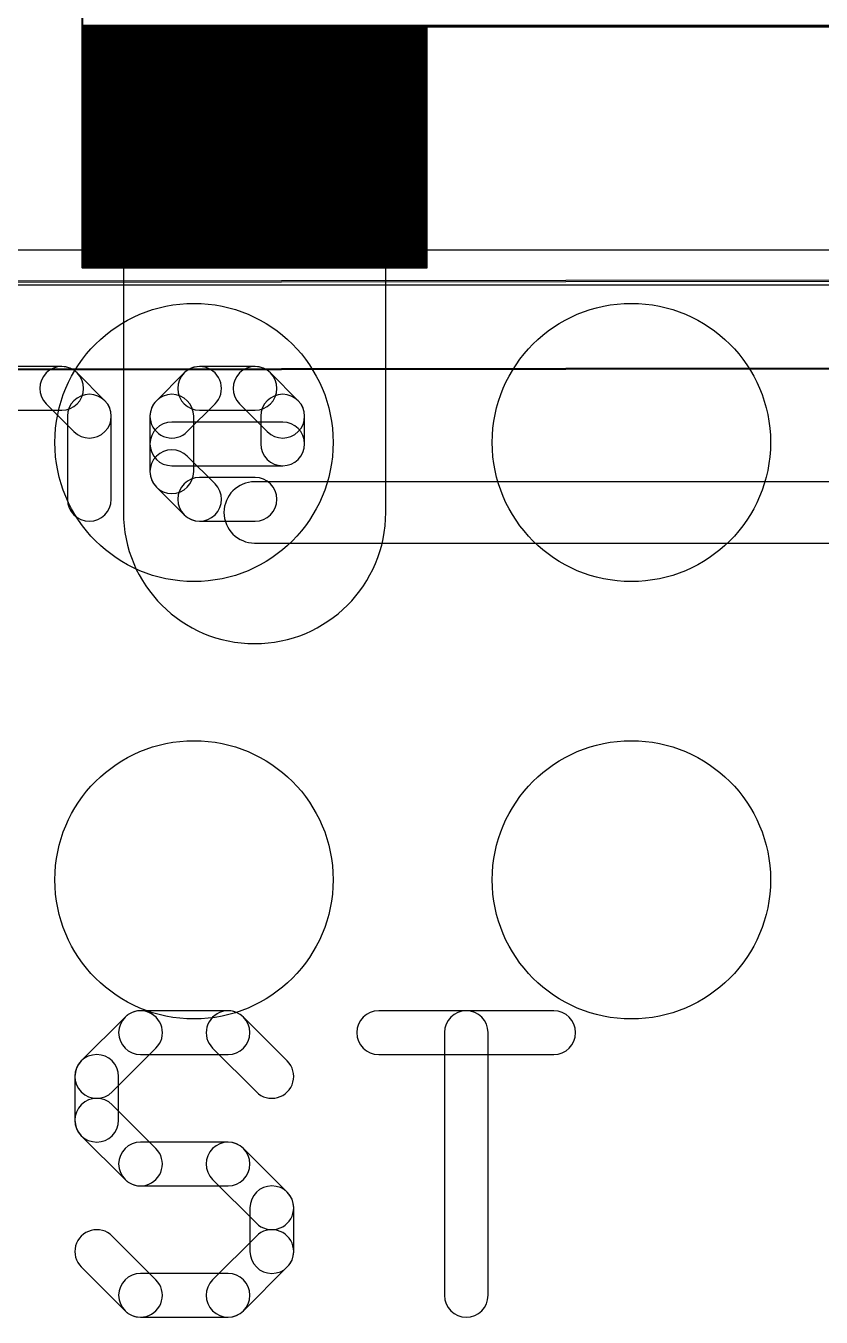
# Model space of a CAD drawing. Extents: x -21 to 88, y -12 to 76.
# Drawn here: x 38.542 to 40.851, y 30.297 to 34.047 of the extents above; entities that cross this region are included whole.
import ezdxf

# ---------------------------------------------------------------- set-up
doc = ezdxf.new("R2010")
doc.units = 0
for name, color, linetype in [('1', 22, 'CONTINUOUS'), ('16', 175, 'CONTINUOUS'), ('18', 82, 'CONTINUOUS'), ('21', 253, 'CONTINUOUS'), ('51', 253, 'CONTINUOUS')]:
    doc.layers.add(name, color=color, linetype=linetype)

# ---------------------------------------------------------------- blocks, each defined once
blk = doc.blocks.new('RECT')
blk.add_solid([(-0.5, -0.5), (0.5, -0.5), (-0.5, 0.5), (0.5, 0.5)])
blk = doc.blocks.new('ROUNDV')
blk.add_circle((0, 0), 0.5)

msp = doc.modelspace()

# ---------------------------------------------------------------- linework, layer by layer
at = {"layer": '1'}
for points in [[(38.7073, 33.345), (38.7073, 34.085, 1), (38.7047, 34.085), (38.7047, 33.345, 1)], [(38.706, 34.0449), (41.906, 34.0449, 1), (41.906, 34.0475), (38.706, 34.0475, 1)], [(38.706, 34.0373), (39.706, 34.0373, 1), (39.706, 34.0399), (38.706, 34.0399, 1)], [(38.706, 34.0322), (39.706, 34.0322, 1), (39.706, 34.0348), (38.706, 34.0348, 1)], [(38.706, 34.0246), (39.706, 34.0246, 1), (39.706, 34.0272), (38.706, 34.0272, 1)], [(38.706, 34.0195), (39.706, 34.0195, 1), (39.706, 34.0221), (38.706, 34.0221, 1)], [(38.706, 34.0119), (39.706, 34.0119, 1), (39.706, 34.0145), (38.706, 34.0145, 1)], [(38.706, 34.0424), (39.706, 34.0424, 1), (39.706, 34.0449), (38.706, 34.0449, 1)], [(38.706, 34.0399), (39.706, 34.0399, 1), (39.706, 34.0424), (38.706, 34.0424, 1)], [(38.706, 34.0348), (39.706, 34.0348, 1), (39.706, 34.0373), (38.706, 34.0373, 1)], [(38.706, 34.0297), (39.706, 34.0297, 1), (39.706, 34.0322), (38.706, 34.0322, 1)], [(38.706, 34.0272), (39.706, 34.0272, 1), (39.706, 34.0297), (38.706, 34.0297, 1)], [(38.706, 34.0221), (39.706, 34.0221, 1), (39.706, 34.0246), (38.706, 34.0246, 1)], [(38.706, 34.017), (39.706, 34.017, 1), (39.706, 34.0195), (38.706, 34.0195, 1)], [(38.706, 34.0145), (39.706, 34.0145, 1), (39.706, 34.017), (38.706, 34.017, 1)], [(38.706, 34.0094), (39.706, 34.0094, 1), (39.706, 34.0119), (38.706, 34.0119, 1)], [(40.906, 34.0463), (39.706, 34.0463, 1), (39.706, 34.0437), (40.906, 34.0437, 1)], [(39.7047, 34.045), (39.7047, 33.345, 1), (39.7073, 33.345), (39.7073, 34.045, 1)], [(38.706, 34.0068), (39.706, 34.0068, 1), (39.706, 34.0094), (38.706, 34.0094, 1)], [(38.706, 33.9992), (39.706, 33.9992, 1), (39.706, 34.0018), (38.706, 34.0018, 1)], [(38.706, 33.9941), (39.706, 33.9941, 1), (39.706, 33.9967), (38.706, 33.9967, 1)], [(38.706, 33.989), (39.706, 33.989, 1), (39.706, 33.9916), (38.706, 33.9916, 1)], [(38.706, 33.9814), (39.706, 33.9814, 1), (39.706, 33.984), (38.706, 33.984, 1)], [(38.706, 33.9763), (39.706, 33.9763, 1), (39.706, 33.9789), (38.706, 33.9789, 1)], [(38.706, 34.0043), (39.706, 34.0043, 1), (39.706, 34.0068), (38.706, 34.0068, 1)], [(38.706, 34.0018), (39.706, 34.0018, 1), (39.706, 34.0043), (38.706, 34.0043, 1)], [(38.706, 33.9967), (39.706, 33.9967, 1), (39.706, 33.9992), (38.706, 33.9992, 1)], [(38.706, 33.9916), (39.706, 33.9916, 1), (39.706, 33.9941), (38.706, 33.9941, 1)], [(38.706, 33.9865), (39.706, 33.9865, 1), (39.706, 33.989), (38.706, 33.989, 1)], [(38.706, 33.984), (39.706, 33.984, 1), (39.706, 33.9865), (38.706, 33.9865, 1)], [(38.706, 33.9789), (39.706, 33.9789, 1), (39.706, 33.9814), (38.706, 33.9814, 1)], [(38.706, 33.9738), (39.706, 33.9738, 1), (39.706, 33.9763), (38.706, 33.9763, 1)], [(38.706, 33.9687), (39.706, 33.9687, 1), (39.706, 33.9713), (38.706, 33.9713, 1)], [(38.706, 33.9636), (39.706, 33.9636, 1), (39.706, 33.9662), (38.706, 33.9662, 1)], [(38.706, 33.956), (39.706, 33.956, 1), (39.706, 33.9586), (38.706, 33.9586, 1)], [(38.706, 33.9509), (39.706, 33.9509, 1), (39.706, 33.9535), (38.706, 33.9535, 1)], [(38.706, 33.9433), (39.706, 33.9433, 1), (39.706, 33.9459), (38.706, 33.9459, 1)], [(38.706, 33.9382), (39.706, 33.9382, 1), (39.706, 33.9408), (38.706, 33.9408, 1)], [(38.706, 33.9713), (39.706, 33.9713, 1), (39.706, 33.9738), (38.706, 33.9738, 1)], [(38.706, 33.9662), (39.706, 33.9662, 1), (39.706, 33.9687), (38.706, 33.9687, 1)], [(38.706, 33.9611), (39.706, 33.9611, 1), (39.706, 33.9636), (38.706, 33.9636, 1)], [(38.706, 33.9586), (39.706, 33.9586, 1), (39.706, 33.9611), (38.706, 33.9611, 1)], [(38.706, 33.9535), (39.706, 33.9535, 1), (39.706, 33.956), (38.706, 33.956, 1)], [(38.706, 33.9484), (39.706, 33.9484, 1), (39.706, 33.9509), (38.706, 33.9509, 1)], [(38.706, 33.9459), (39.706, 33.9459, 1), (39.706, 33.9484), (38.706, 33.9484, 1)], [(38.706, 33.9408), (39.706, 33.9408, 1), (39.706, 33.9433), (38.706, 33.9433, 1)], [(38.706, 33.9357), (39.706, 33.9357, 1), (39.706, 33.9382), (38.706, 33.9382, 1)], [(39.587, 32.6338), (39.587, 33.575, 1), (38.825, 33.575), (38.825, 32.6338, 1)], [(38.706, 33.9306), (39.706, 33.9306, 1), (39.706, 33.9332), (38.706, 33.9332, 1)], [(38.706, 33.9255), (39.706, 33.9255, 1), (39.706, 33.9281), (38.706, 33.9281, 1)], [(38.706, 33.9179), (39.706, 33.9179, 1), (39.706, 33.9205), (38.706, 33.9205, 1)], [(38.706, 33.9128), (39.706, 33.9128, 1), (39.706, 33.9154), (38.706, 33.9154, 1)], [(38.706, 33.9077), (39.706, 33.9077, 1), (39.706, 33.9103), (38.706, 33.9103, 1)], [(38.706, 33.9001), (39.706, 33.9001, 1), (39.706, 33.9027), (38.706, 33.9027, 1)], [(38.706, 33.9332), (39.706, 33.9332, 1), (39.706, 33.9357), (38.706, 33.9357, 1)], [(38.706, 33.9281), (39.706, 33.9281, 1), (39.706, 33.9306), (38.706, 33.9306, 1)], [(38.706, 33.923), (39.706, 33.923, 1), (39.706, 33.9255), (38.706, 33.9255, 1)], [(38.706, 33.9205), (39.706, 33.9205, 1), (39.706, 33.923), (38.706, 33.923, 1)], [(38.706, 33.9154), (39.706, 33.9154, 1), (39.706, 33.9179), (38.706, 33.9179, 1)], [(38.706, 33.9103), (39.706, 33.9103, 1), (39.706, 33.9128), (38.706, 33.9128, 1)], [(38.706, 33.9052), (39.706, 33.9052, 1), (39.706, 33.9077), (38.706, 33.9077, 1)], [(38.706, 33.9027), (39.706, 33.9027, 1), (39.706, 33.9052), (38.706, 33.9052, 1)], [(38.706, 33.8976), (39.706, 33.8976, 1), (39.706, 33.9001), (38.706, 33.9001, 1)], [(38.706, 33.895), (39.706, 33.895, 1), (39.706, 33.8976), (38.706, 33.8976, 1)], [(38.706, 33.8874), (39.706, 33.8874, 1), (39.706, 33.89), (38.706, 33.89, 1)], [(38.706, 33.8823), (39.706, 33.8823, 1), (39.706, 33.8849), (38.706, 33.8849, 1)], [(38.706, 33.8747), (39.706, 33.8747, 1), (39.706, 33.8773), (38.706, 33.8773, 1)], [(38.706, 33.8696), (39.706, 33.8696, 1), (39.706, 33.8722), (38.706, 33.8722, 1)], [(38.706, 33.862), (39.706, 33.862, 1), (39.706, 33.8646), (38.706, 33.8646, 1)], [(38.706, 33.8925), (39.706, 33.8925, 1), (39.706, 33.895), (38.706, 33.895, 1)], [(38.706, 33.89), (39.706, 33.89, 1), (39.706, 33.8925), (38.706, 33.8925, 1)], [(38.706, 33.8849), (39.706, 33.8849, 1), (39.706, 33.8874), (38.706, 33.8874, 1)], [(38.706, 33.8798), (39.706, 33.8798, 1), (39.706, 33.8823), (38.706, 33.8823, 1)], [(38.706, 33.8773), (39.706, 33.8773, 1), (39.706, 33.8798), (38.706, 33.8798, 1)], [(38.706, 33.8722), (39.706, 33.8722, 1), (39.706, 33.8747), (38.706, 33.8747, 1)], [(38.706, 33.8671), (39.706, 33.8671, 1), (39.706, 33.8696), (38.706, 33.8696, 1)], [(38.706, 33.8646), (39.706, 33.8646, 1), (39.706, 33.8671), (38.706, 33.8671, 1)], [(38.706, 33.8595), (39.706, 33.8595, 1), (39.706, 33.862), (38.706, 33.862, 1)], [(38.706, 33.8569), (39.706, 33.8569, 1), (39.706, 33.8595), (38.706, 33.8595, 1)], [(38.706, 33.8493), (39.706, 33.8493, 1), (39.706, 33.8519), (38.706, 33.8519, 1)], [(38.706, 33.8442), (39.706, 33.8442, 1), (39.706, 33.8468), (38.706, 33.8468, 1)], [(38.706, 33.8366), (39.706, 33.8366, 1), (39.706, 33.8392), (38.706, 33.8392, 1)], [(38.706, 33.8315), (39.706, 33.8315, 1), (39.706, 33.8341), (38.706, 33.8341, 1)], [(38.706, 33.8264), (39.706, 33.8264, 1), (39.706, 33.829), (38.706, 33.829, 1)], [(38.706, 33.8544), (39.706, 33.8544, 1), (39.706, 33.8569), (38.706, 33.8569, 1)], [(38.706, 33.8519), (39.706, 33.8519, 1), (39.706, 33.8544), (38.706, 33.8544, 1)], [(38.706, 33.8468), (39.706, 33.8468, 1), (39.706, 33.8493), (38.706, 33.8493, 1)], [(38.706, 33.8417), (39.706, 33.8417, 1), (39.706, 33.8442), (38.706, 33.8442, 1)], [(38.706, 33.8392), (39.706, 33.8392, 1), (39.706, 33.8417), (38.706, 33.8417, 1)], [(38.706, 33.8341), (39.706, 33.8341, 1), (39.706, 33.8366), (38.706, 33.8366, 1)], [(38.706, 33.829), (39.706, 33.829, 1), (39.706, 33.8315), (38.706, 33.8315, 1)], [(38.706, 33.8239), (39.706, 33.8239, 1), (39.706, 33.8264), (38.706, 33.8264, 1)], [(38.706, 33.8188), (39.706, 33.8188, 1), (39.706, 33.8214), (38.706, 33.8214, 1)], [(38.706, 33.8137), (39.706, 33.8137, 1), (39.706, 33.8163), (38.706, 33.8163, 1)], [(38.706, 33.8061), (39.706, 33.8061, 1), (39.706, 33.8087), (38.706, 33.8087, 1)], [(38.706, 33.801), (39.706, 33.801, 1), (39.706, 33.8036), (38.706, 33.8036, 1)], [(38.706, 33.7934), (39.706, 33.7934, 1), (39.706, 33.796), (38.706, 33.796, 1)], [(38.706, 33.7883), (39.706, 33.7883, 1), (39.706, 33.7909), (38.706, 33.7909, 1)], [(38.706, 33.8214), (39.706, 33.8214, 1), (39.706, 33.8239), (38.706, 33.8239, 1)], [(38.706, 33.8163), (39.706, 33.8163, 1), (39.706, 33.8188), (38.706, 33.8188, 1)], [(38.706, 33.8112), (39.706, 33.8112, 1), (39.706, 33.8137), (38.706, 33.8137, 1)], [(38.706, 33.8087), (39.706, 33.8087, 1), (39.706, 33.8112), (38.706, 33.8112, 1)], [(38.706, 33.8036), (39.706, 33.8036, 1), (39.706, 33.8061), (38.706, 33.8061, 1)], [(38.706, 33.7985), (39.706, 33.7985, 1), (39.706, 33.801), (38.706, 33.801, 1)], [(38.706, 33.796), (39.706, 33.796, 1), (39.706, 33.7985), (38.706, 33.7985, 1)], [(38.706, 33.7909), (39.706, 33.7909, 1), (39.706, 33.7934), (38.706, 33.7934, 1)], [(38.706, 33.7858), (39.706, 33.7858, 1), (39.706, 33.7883), (38.706, 33.7883, 1)], [(38.706, 33.7807), (39.706, 33.7807, 1), (39.706, 33.7833), (38.706, 33.7833, 1)], [(38.706, 33.7756), (39.706, 33.7756, 1), (39.706, 33.7782), (38.706, 33.7782, 1)], [(38.706, 33.768), (39.706, 33.768, 1), (39.706, 33.7706), (38.706, 33.7706, 1)], [(38.706, 33.7629), (39.706, 33.7629, 1), (39.706, 33.7655), (38.706, 33.7655, 1)], [(38.706, 33.7553), (39.706, 33.7553, 1), (39.706, 33.7579), (38.706, 33.7579, 1)], [(38.706, 33.7502), (39.706, 33.7502, 1), (39.706, 33.7528), (38.706, 33.7528, 1)], [(38.706, 33.7833), (39.706, 33.7833, 1), (39.706, 33.7858), (38.706, 33.7858, 1)], [(38.706, 33.7782), (39.706, 33.7782, 1), (39.706, 33.7807), (38.706, 33.7807, 1)], [(38.706, 33.7731), (39.706, 33.7731, 1), (39.706, 33.7756), (38.706, 33.7756, 1)], [(38.706, 33.7706), (39.706, 33.7706, 1), (39.706, 33.7731), (38.706, 33.7731, 1)], [(38.706, 33.7655), (39.706, 33.7655, 1), (39.706, 33.768), (38.706, 33.768, 1)], [(38.706, 33.7604), (39.706, 33.7604, 1), (39.706, 33.7629), (38.706, 33.7629, 1)], [(38.706, 33.7579), (39.706, 33.7579, 1), (39.706, 33.7604), (38.706, 33.7604, 1)], [(38.706, 33.7528), (39.706, 33.7528, 1), (39.706, 33.7553), (38.706, 33.7553, 1)], [(38.706, 33.7477), (39.706, 33.7477, 1), (39.706, 33.7502), (38.706, 33.7502, 1)], [(38.706, 33.7451), (39.706, 33.7451, 1), (39.706, 33.7477), (38.706, 33.7477, 1)], [(38.706, 33.7375), (39.706, 33.7375, 1), (39.706, 33.7401), (38.706, 33.7401, 1)], [(38.706, 33.7324), (39.706, 33.7324, 1), (39.706, 33.735), (38.706, 33.735, 1)], [(38.706, 33.7248), (39.706, 33.7248, 1), (39.706, 33.7274), (38.706, 33.7274, 1)], [(38.706, 33.7197), (39.706, 33.7197, 1), (39.706, 33.7223), (38.706, 33.7223, 1)], [(38.706, 33.7121), (39.706, 33.7121, 1), (39.706, 33.7147), (38.706, 33.7147, 1)], [(38.706, 33.7426), (39.706, 33.7426, 1), (39.706, 33.7451), (38.706, 33.7451, 1)], [(38.706, 33.7401), (39.706, 33.7401, 1), (39.706, 33.7426), (38.706, 33.7426, 1)], [(38.706, 33.735), (39.706, 33.735, 1), (39.706, 33.7375), (38.706, 33.7375, 1)], [(38.706, 33.7299), (39.706, 33.7299, 1), (39.706, 33.7324), (38.706, 33.7324, 1)], [(38.706, 33.7274), (39.706, 33.7274, 1), (39.706, 33.7299), (38.706, 33.7299, 1)], [(38.706, 33.7223), (39.706, 33.7223, 1), (39.706, 33.7248), (38.706, 33.7248, 1)], [(38.706, 33.7172), (39.706, 33.7172, 1), (39.706, 33.7197), (38.706, 33.7197, 1)], [(38.706, 33.7147), (39.706, 33.7147, 1), (39.706, 33.7172), (38.706, 33.7172, 1)], [(38.706, 33.7096), (39.706, 33.7096, 1), (39.706, 33.7121), (38.706, 33.7121, 1)], [(38.706, 33.707), (39.706, 33.707, 1), (39.706, 33.7096), (38.706, 33.7096, 1)], [(38.706, 33.6994), (39.706, 33.6994, 1), (39.706, 33.702), (38.706, 33.702, 1)], [(38.706, 33.6943), (39.706, 33.6943, 1), (39.706, 33.6969), (38.706, 33.6969, 1)], [(38.706, 33.6867), (39.706, 33.6867, 1), (39.706, 33.6893), (38.706, 33.6893, 1)], [(38.706, 33.6816), (39.706, 33.6816, 1), (39.706, 33.6842), (38.706, 33.6842, 1)], [(38.706, 33.674), (39.706, 33.674, 1), (39.706, 33.6766), (38.706, 33.6766, 1)], [(38.706, 33.7045), (39.706, 33.7045, 1), (39.706, 33.707), (38.706, 33.707, 1)], [(38.706, 33.702), (39.706, 33.702, 1), (39.706, 33.7045), (38.706, 33.7045, 1)], [(38.706, 33.6969), (39.706, 33.6969, 1), (39.706, 33.6994), (38.706, 33.6994, 1)], [(38.706, 33.6918), (39.706, 33.6918, 1), (39.706, 33.6943), (38.706, 33.6943, 1)], [(38.706, 33.6893), (39.706, 33.6893, 1), (39.706, 33.6918), (38.706, 33.6918, 1)], [(38.706, 33.6842), (39.706, 33.6842, 1), (39.706, 33.6867), (38.706, 33.6867, 1)], [(38.706, 33.6791), (39.706, 33.6791, 1), (39.706, 33.6816), (38.706, 33.6816, 1)], [(38.706, 33.6766), (39.706, 33.6766, 1), (39.706, 33.6791), (38.706, 33.6791, 1)], [(38.706, 33.6689), (39.706, 33.6689, 1), (39.706, 33.6715), (38.706, 33.6715, 1)], [(38.706, 33.6638), (39.706, 33.6638, 1), (39.706, 33.6664), (38.706, 33.6664, 1)], [(38.706, 33.6562), (39.706, 33.6562, 1), (39.706, 33.6588), (38.706, 33.6588, 1)], [(38.706, 33.6511), (39.706, 33.6511, 1), (39.706, 33.6537), (38.706, 33.6537, 1)], [(38.706, 33.6435), (39.706, 33.6435, 1), (39.706, 33.6461), (38.706, 33.6461, 1)], [(38.706, 33.6384), (39.706, 33.6384, 1), (39.706, 33.641), (38.706, 33.641, 1)], [(38.706, 33.6715), (39.706, 33.6715, 1), (39.706, 33.674), (38.706, 33.674, 1)], [(38.706, 33.6664), (39.706, 33.6664, 1), (39.706, 33.6689), (38.706, 33.6689, 1)], [(38.706, 33.6613), (39.706, 33.6613, 1), (39.706, 33.6638), (38.706, 33.6638, 1)], [(38.706, 33.6588), (39.706, 33.6588, 1), (39.706, 33.6613), (38.706, 33.6613, 1)], [(38.706, 33.6537), (39.706, 33.6537, 1), (39.706, 33.6562), (38.706, 33.6562, 1)], [(38.706, 33.6486), (39.706, 33.6486, 1), (39.706, 33.6511), (38.706, 33.6511, 1)], [(38.706, 33.6461), (39.706, 33.6461, 1), (39.706, 33.6486), (38.706, 33.6486, 1)], [(38.706, 33.641), (39.706, 33.641, 1), (39.706, 33.6435), (38.706, 33.6435, 1)], [(38.706, 33.6359), (39.706, 33.6359, 1), (39.706, 33.6384), (38.706, 33.6384, 1)], [(38.706, 33.6308), (39.706, 33.6308, 1), (39.706, 33.6334), (38.706, 33.6334, 1)], [(38.706, 33.6257), (39.706, 33.6257, 1), (39.706, 33.6283), (38.706, 33.6283, 1)], [(38.706, 33.6181), (39.706, 33.6181, 1), (39.706, 33.6207), (38.706, 33.6207, 1)], [(38.706, 33.613), (39.706, 33.613, 1), (39.706, 33.6156), (38.706, 33.6156, 1)], [(38.706, 33.6054), (39.706, 33.6054, 1), (39.706, 33.608), (38.706, 33.608, 1)], [(38.706, 33.6003), (39.706, 33.6003, 1), (39.706, 33.6029), (38.706, 33.6029, 1)], [(38.706, 33.6334), (39.706, 33.6334, 1), (39.706, 33.6359), (38.706, 33.6359, 1)], [(38.706, 33.6283), (39.706, 33.6283, 1), (39.706, 33.6308), (38.706, 33.6308, 1)], [(38.706, 33.6232), (39.706, 33.6232, 1), (39.706, 33.6257), (38.706, 33.6257, 1)], [(38.706, 33.6207), (39.706, 33.6207, 1), (39.706, 33.6232), (38.706, 33.6232, 1)], [(38.706, 33.6156), (39.706, 33.6156, 1), (39.706, 33.6181), (38.706, 33.6181, 1)], [(38.706, 33.6105), (39.706, 33.6105, 1), (39.706, 33.613), (38.706, 33.613, 1)], [(38.706, 33.608), (39.706, 33.608, 1), (39.706, 33.6105), (38.706, 33.6105, 1)], [(38.706, 33.6029), (39.706, 33.6029, 1), (39.706, 33.6054), (38.706, 33.6054, 1)], [(38.706, 33.5978), (39.706, 33.5978, 1), (39.706, 33.6003), (38.706, 33.6003, 1)], [(38.706, 33.5927), (39.706, 33.5927, 1), (39.706, 33.5953), (38.706, 33.5953, 1)], [(38.706, 33.5876), (39.706, 33.5876, 1), (39.706, 33.5902), (38.706, 33.5902, 1)], [(38.706, 33.5825), (39.706, 33.5825, 1), (39.706, 33.5851), (38.706, 33.5851, 1)], [(38.706, 33.5749), (39.706, 33.5749, 1), (39.706, 33.5775), (38.706, 33.5775, 1)], [(38.706, 33.5698), (39.706, 33.5698, 1), (39.706, 33.5724), (38.706, 33.5724, 1)], [(38.706, 33.5622), (39.706, 33.5622, 1), (39.706, 33.5648), (38.706, 33.5648, 1)], [(38.706, 33.5953), (39.706, 33.5953, 1), (39.706, 33.5978), (38.706, 33.5978, 1)], [(38.706, 33.5902), (39.706, 33.5902, 1), (39.706, 33.5927), (38.706, 33.5927, 1)], [(38.706, 33.5851), (39.706, 33.5851, 1), (39.706, 33.5876), (38.706, 33.5876, 1)], [(38.706, 33.58), (39.706, 33.58, 1), (39.706, 33.5825), (38.706, 33.5825, 1)], [(38.706, 33.5775), (39.706, 33.5775, 1), (39.706, 33.58), (38.706, 33.58, 1)], [(38.706, 33.5724), (39.706, 33.5724, 1), (39.706, 33.5749), (38.706, 33.5749, 1)], [(38.706, 33.5673), (39.706, 33.5673, 1), (39.706, 33.5698), (38.706, 33.5698, 1)], [(38.706, 33.5648), (39.706, 33.5648, 1), (39.706, 33.5673), (38.706, 33.5673, 1)], [(38.706, 33.5597), (39.706, 33.5597, 1), (39.706, 33.5622), (38.706, 33.5622, 1)], [(38.706, 33.5571), (39.706, 33.5571, 1), (39.706, 33.5597), (38.706, 33.5597, 1)], [(38.706, 33.5495), (39.706, 33.5495, 1), (39.706, 33.5521), (38.706, 33.5521, 1)], [(38.706, 33.5444), (39.706, 33.5444, 1), (39.706, 33.547), (38.706, 33.547, 1)], [(38.706, 33.5368), (39.706, 33.5368, 1), (39.706, 33.5394), (38.706, 33.5394, 1)], [(38.706, 33.5317), (39.706, 33.5317, 1), (39.706, 33.5343), (38.706, 33.5343, 1)], [(38.706, 33.5241), (39.706, 33.5241, 1), (39.706, 33.5267), (38.706, 33.5267, 1)], [(38.706, 33.5546), (39.706, 33.5546, 1), (39.706, 33.5571), (38.706, 33.5571, 1)], [(38.706, 33.5521), (39.706, 33.5521, 1), (39.706, 33.5546), (38.706, 33.5546, 1)], [(38.706, 33.547), (39.706, 33.547, 1), (39.706, 33.5495), (38.706, 33.5495, 1)], [(38.706, 33.5419), (39.706, 33.5419, 1), (39.706, 33.5444), (38.706, 33.5444, 1)], [(38.706, 33.5394), (39.706, 33.5394, 1), (39.706, 33.5419), (38.706, 33.5419, 1)], [(38.706, 33.5343), (39.706, 33.5343, 1), (39.706, 33.5368), (38.706, 33.5368, 1)], [(38.706, 33.5292), (39.706, 33.5292, 1), (39.706, 33.5317), (38.706, 33.5317, 1)], [(38.706, 33.5267), (39.706, 33.5267, 1), (39.706, 33.5292), (38.706, 33.5292, 1)], [(38.706, 33.519), (39.706, 33.519, 1), (39.706, 33.5216), (38.706, 33.5216, 1)], [(38.706, 33.5114), (39.706, 33.5114, 1), (39.706, 33.514), (38.706, 33.514, 1)], [(38.706, 33.5063), (39.706, 33.5063, 1), (39.706, 33.5089), (38.706, 33.5089, 1)], [(38.706, 33.5012), (39.706, 33.5012, 1), (39.706, 33.5038), (38.706, 33.5038, 1)], [(38.706, 33.4936), (39.706, 33.4936, 1), (39.706, 33.4962), (38.706, 33.4962, 1)], [(38.706, 33.4885), (39.706, 33.4885, 1), (39.706, 33.4911), (38.706, 33.4911, 1)], [(38.706, 33.5216), (39.706, 33.5216, 1), (39.706, 33.5241), (38.706, 33.5241, 1)], [(38.706, 33.5165), (39.706, 33.5165, 1), (39.706, 33.519), (38.706, 33.519, 1)], [(38.706, 33.514), (39.706, 33.514, 1), (39.706, 33.5165), (38.706, 33.5165, 1)], [(38.706, 33.5089), (39.706, 33.5089, 1), (39.706, 33.5114), (38.706, 33.5114, 1)], [(38.706, 33.5038), (39.706, 33.5038, 1), (39.706, 33.5063), (38.706, 33.5063, 1)], [(38.706, 33.4987), (39.706, 33.4987, 1), (39.706, 33.5012), (38.706, 33.5012, 1)], [(38.706, 33.4962), (39.706, 33.4962, 1), (39.706, 33.4987), (38.706, 33.4987, 1)], [(38.706, 33.4911), (39.706, 33.4911, 1), (39.706, 33.4936), (38.706, 33.4936, 1)], [(38.706, 33.486), (39.706, 33.486, 1), (39.706, 33.4885), (38.706, 33.4885, 1)], [(38.706, 33.4809), (39.706, 33.4809, 1), (39.706, 33.4835), (38.706, 33.4835, 1)], [(38.706, 33.4758), (39.706, 33.4758, 1), (39.706, 33.4784), (38.706, 33.4784, 1)], [(38.706, 33.4682), (39.706, 33.4682, 1), (39.706, 33.4708), (38.706, 33.4708, 1)], [(38.706, 33.4631), (39.706, 33.4631, 1), (39.706, 33.4657), (38.706, 33.4657, 1)], [(38.706, 33.4555), (39.706, 33.4555, 1), (39.706, 33.4581), (38.706, 33.4581, 1)], [(38.706, 33.4504), (39.706, 33.4504, 1), (39.706, 33.453), (38.706, 33.453, 1)], [(38.706, 33.4835), (39.706, 33.4835, 1), (39.706, 33.486), (38.706, 33.486, 1)], [(38.706, 33.4784), (39.706, 33.4784, 1), (39.706, 33.4809), (38.706, 33.4809, 1)], [(38.706, 33.4733), (39.706, 33.4733, 1), (39.706, 33.4758), (38.706, 33.4758, 1)], [(38.706, 33.4708), (39.706, 33.4708, 1), (39.706, 33.4733), (38.706, 33.4733, 1)], [(38.706, 33.4657), (39.706, 33.4657, 1), (39.706, 33.4682), (38.706, 33.4682, 1)], [(38.706, 33.4606), (39.706, 33.4606, 1), (39.706, 33.4631), (38.706, 33.4631, 1)], [(38.706, 33.4581), (39.706, 33.4581, 1), (39.706, 33.4606), (38.706, 33.4606, 1)], [(38.706, 33.453), (39.706, 33.453, 1), (39.706, 33.4555), (38.706, 33.4555, 1)], [(38.706, 33.4479), (39.706, 33.4479, 1), (39.706, 33.4504), (38.706, 33.4504, 1)], [(38.706, 33.4428), (39.706, 33.4428, 1), (39.706, 33.4454), (38.706, 33.4454, 1)], [(38.706, 33.4377), (39.706, 33.4377, 1), (39.706, 33.4403), (38.706, 33.4403, 1)], [(38.706, 33.4301), (39.706, 33.4301, 1), (39.706, 33.4327), (38.706, 33.4327, 1)], [(38.706, 33.425), (39.706, 33.425, 1), (39.706, 33.4276), (38.706, 33.4276, 1)], [(38.706, 33.4199), (39.706, 33.4199, 1), (39.706, 33.4225), (38.706, 33.4225, 1)], [(38.706, 33.4123), (39.706, 33.4123, 1), (39.706, 33.4149), (38.706, 33.4149, 1)], [(38.706, 33.4454), (39.706, 33.4454, 1), (39.706, 33.4479), (38.706, 33.4479, 1)], [(38.706, 33.4403), (39.706, 33.4403, 1), (39.706, 33.4428), (38.706, 33.4428, 1)], [(38.706, 33.4352), (39.706, 33.4352, 1), (39.706, 33.4377), (38.706, 33.4377, 1)], [(38.706, 33.4327), (39.706, 33.4327, 1), (39.706, 33.4352), (38.706, 33.4352, 1)], [(38.706, 33.4276), (39.706, 33.4276, 1), (39.706, 33.4301), (38.706, 33.4301, 1)], [(38.706, 33.4225), (39.706, 33.4225, 1), (39.706, 33.425), (38.706, 33.425, 1)], [(38.706, 33.4174), (39.706, 33.4174, 1), (39.706, 33.4199), (38.706, 33.4199, 1)], [(38.706, 33.4149), (39.706, 33.4149, 1), (39.706, 33.4174), (38.706, 33.4174, 1)], [(38.706, 33.4098), (39.706, 33.4098, 1), (39.706, 33.4123), (38.706, 33.4123, 1)], [(38.706, 33.4072), (39.706, 33.4072, 1), (39.706, 33.4098), (38.706, 33.4098, 1)], [(38.706, 33.3996), (39.706, 33.3996, 1), (39.706, 33.4022), (38.706, 33.4022, 1)], [(38.706, 33.3945), (39.706, 33.3945, 1), (39.706, 33.3971), (38.706, 33.3971, 1)], [(38.706, 33.3869), (39.706, 33.3869, 1), (39.706, 33.3895), (38.706, 33.3895, 1)], [(38.706, 33.3818), (39.706, 33.3818, 1), (39.706, 33.3844), (38.706, 33.3844, 1)], [(38.706, 33.3742), (39.706, 33.3742, 1), (39.706, 33.3768), (38.706, 33.3768, 1)], [(38.706, 33.4047), (39.706, 33.4047, 1), (39.706, 33.4072), (38.706, 33.4072, 1)], [(38.706, 33.4022), (39.706, 33.4022, 1), (39.706, 33.4047), (38.706, 33.4047, 1)], [(38.706, 33.3971), (39.706, 33.3971, 1), (39.706, 33.3996), (38.706, 33.3996, 1)], [(38.706, 33.392), (39.706, 33.392, 1), (39.706, 33.3945), (38.706, 33.3945, 1)], [(38.706, 33.3895), (39.706, 33.3895, 1), (39.706, 33.392), (38.706, 33.392, 1)], [(38.706, 33.3844), (39.706, 33.3844, 1), (39.706, 33.3869), (38.706, 33.3869, 1)], [(38.706, 33.3793), (39.706, 33.3793, 1), (39.706, 33.3818), (38.706, 33.3818, 1)], [(38.706, 33.3768), (39.706, 33.3768, 1), (39.706, 33.3793), (38.706, 33.3793, 1)], [(38.706, 33.3717), (39.706, 33.3717, 1), (39.706, 33.3742), (38.706, 33.3742, 1)], [(38.706, 33.3691), (39.706, 33.3691, 1), (39.706, 33.3717), (38.706, 33.3717, 1)], [(38.706, 33.3615), (39.706, 33.3615, 1), (39.706, 33.3641), (38.706, 33.3641, 1)], [(38.706, 33.3564), (39.706, 33.3564, 1), (39.706, 33.359), (38.706, 33.359, 1)], [(38.706, 33.3488), (39.706, 33.3488, 1), (39.706, 33.3514), (38.706, 33.3514, 1)], [(39.706, 33.3463), (38.706, 33.3463, 1), (38.706, 33.3437), (39.706, 33.3437, 1)], [(38.706, 33.3437), (39.706, 33.3437, 1), (39.706, 33.3463), (38.706, 33.3463, 1)], [(38.706, 33.3666), (39.706, 33.3666, 1), (39.706, 33.3691), (38.706, 33.3691, 1)], [(38.706, 33.3641), (39.706, 33.3641, 1), (39.706, 33.3666), (38.706, 33.3666, 1)], [(38.706, 33.359), (39.706, 33.359, 1), (39.706, 33.3615), (38.706, 33.3615, 1)], [(38.706, 33.3539), (39.706, 33.3539, 1), (39.706, 33.3564), (38.706, 33.3564, 1)], [(38.706, 33.3514), (39.706, 33.3514, 1), (39.706, 33.3539), (38.706, 33.3539, 1)], [(38.706, 33.3463), (39.706, 33.3463, 1), (39.706, 33.3488), (38.706, 33.3488, 1)], [(57.1999, 33.327), (-6.8001, 33.252, 1), (-6.7999, 32.998), (57.2001, 33.073, 1)], [(41.406, 32.7227), (39.206, 32.7227, 1), (39.206, 32.5449), (41.406, 32.5449, 1)]]:
    msp.add_lwpolyline(points, format="xyb", close=True, dxfattribs=at)
at = {"layer": '16'}
msp.add_lwpolyline([(-6.7999, 32.998), (84.0001, 33.098, 1), (83.9999, 33.352), (-6.8001, 33.252, 1)], format="xyb", close=True, dxfattribs=at)
at = {"layer": '21'}
for points in [[(38.8299, 31.1681), (38.7028, 31.0409, 1), (38.7926, 30.9511), (38.9197, 31.0782, 1)], [(39.129, 31.1867), (38.8748, 31.1867, 1), (38.8748, 31.0597), (39.129, 31.0597, 1)], [(39.301, 31.0409), (39.1739, 31.1681, 1), (39.0841, 31.0782), (39.2112, 30.9511, 1)], [(39.5663, 31.0597), (40.0747, 31.0597, 1), (40.0747, 31.1867), (39.5663, 31.1867, 1)], [(39.884, 30.3605), (39.884, 31.1232, 1), (39.757, 31.1232), (39.757, 30.3605, 1)], [(38.6842, 30.996), (38.6842, 30.8689, 1), (38.8112, 30.8689), (38.8112, 30.996, 1)], [(38.7028, 30.824), (38.8299, 30.6969, 1), (38.9197, 30.7867), (38.7926, 30.9138, 1)], [(38.8748, 30.6783), (39.129, 30.6783, 1), (39.129, 30.8053), (38.8748, 30.8053, 1)], [(39.0841, 30.6969), (39.2112, 30.5698, 1), (39.301, 30.6596), (39.1739, 30.7867, 1)], [(39.1926, 30.6147), (39.1926, 30.4876, 1), (39.3196, 30.4876), (39.3196, 30.6147, 1)], [(38.9197, 30.4054), (38.7926, 30.5325, 1), (38.7028, 30.4427), (38.8299, 30.3156, 1)], [(39.2112, 30.5325), (39.0841, 30.4054, 1), (39.1739, 30.3156), (39.301, 30.4427, 1)], [(39.129, 30.424), (38.8748, 30.424, 1), (38.8748, 30.297), (39.129, 30.297, 1)]]:
    msp.add_lwpolyline(points, format="xyb", close=True, dxfattribs=at)
at = {"layer": '51'}
for points in [[(41.906, 33.395), (31.586, 33.395, 1), (31.586, 33.295), (41.906, 33.295, 1)], [(38.4044, 32.9304), (38.6459, 32.9304, 1), (38.6459, 33.0574), (38.4044, 33.0574, 1)], [(38.601, 32.949), (38.6815, 32.8685, 1), (38.7713, 32.9583), (38.6908, 33.0388, 1)], [(39.0106, 32.8685), (39.0911, 32.949, 1), (39.0013, 33.0388), (38.9208, 32.9583, 1)], [(39.0462, 32.9304), (39.2072, 32.9304, 1), (39.2072, 33.0574), (39.0462, 33.0574, 1)], [(39.1623, 32.949), (39.2428, 32.8685, 1), (39.3326, 32.9583), (39.2521, 33.0388, 1)], [(38.6629, 32.9134), (38.6629, 32.6719, 1), (38.7899, 32.6719), (38.7899, 32.9134, 1)], [(39.0292, 32.7524), (39.0292, 32.9134, 1), (38.9022, 32.9134), (38.9022, 32.7524, 1)], [(39.2242, 32.9134), (39.2242, 32.8329, 1), (39.3512, 32.8329), (39.3512, 32.9134, 1)], [(39.2877, 32.8964), (38.9657, 32.8964, 1), (38.9657, 32.7694), (39.2877, 32.7694, 1)], [(39.0911, 32.7168), (39.0106, 32.7973, 1), (38.9208, 32.7075), (39.0013, 32.627, 1)], [(39.2072, 32.7354), (39.0462, 32.7354, 1), (39.0462, 32.6084), (39.2072, 32.6084, 1)]]:
    msp.add_lwpolyline(points, format="xyb", close=True, dxfattribs=at)

# ---------------------------------------------------------------- block references
at = {"layer": '1', "yscale": 0.46}
msp.add_blockref('RECT', (39.206, 33.575), dxfattribs=at)
at = {"layer": '18', "xscale": 0.808, "yscale": 0.808}
for p in [(39.03, 32.837), (39.03, 32.837), (39.03, 32.837), (39.03, 32.837), (40.3, 32.837), (40.3, 32.837), (40.3, 32.837), (40.3, 32.837), (39.03, 31.567), (39.03, 31.567), (39.03, 31.567), (39.03, 31.567), (40.3, 31.567), (40.3, 31.567), (40.3, 31.567), (40.3, 31.567)]:
    msp.add_blockref('ROUNDV', p, dxfattribs=at)

doc.saveas('drawing.dxf')
